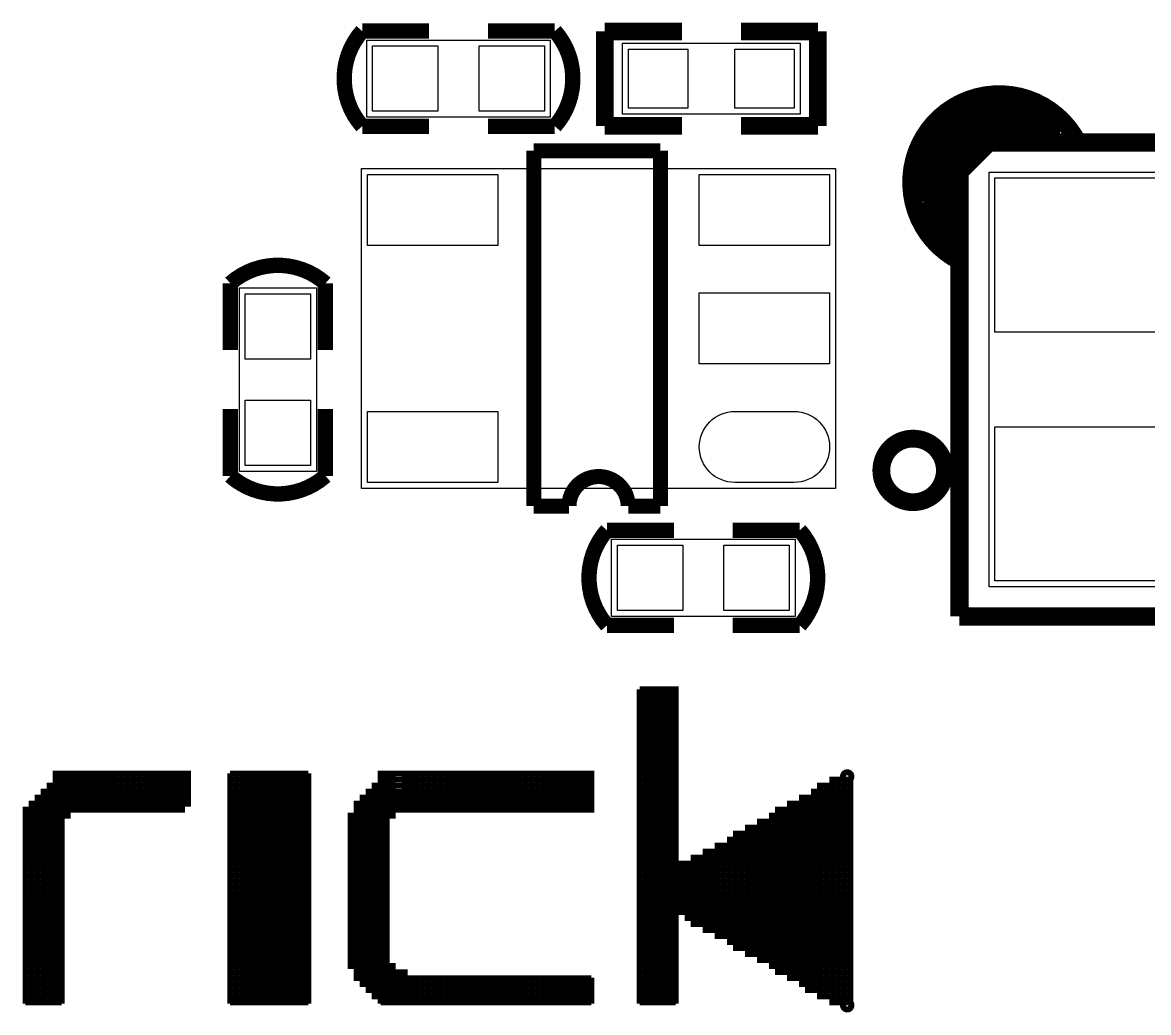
# Model space of a CAD drawing. Extents: x -22 to 154, y -114 to 23.
# Drawn here: x 17.22 to 26.72, y -39.63 to -31.28 of the extents above; entities that cross this region are included whole.
import ezdxf

# ---------------------------------------------------------------- set-up
doc = ezdxf.new("R2010")
doc.units = 0
doc.header["$MEASUREMENT"] = 0
for name, color, linetype in [('PG_ASSEMBLY_TOP', 111, 'CONTINUOUS'), ('PG_SILKSCREEN_TOP', 7, 'CONTINUOUS'), ('PIN_TOP', 3, 'CONTINUOUS')]:
    doc.layers.add(name, color=color, linetype=linetype)

msp = doc.modelspace()

# ---------------------------------------------------------------- linework, layer by layer
at = {"layer": 'PG_ASSEMBLY_TOP'}
for points in [[(21.670264, -31.428436), (21.670264, -32.078676), (20.120864, -32.078676), (20.120864, -31.428436)], [(23.778464, -31.453836), (23.778464, -32.053276), (22.279864, -32.053276), (22.279864, -31.453836)], [(24.077676, -32.511492), (24.077676, -35.211512), (20.077684, -35.211512), (20.077684, -32.511492)], [(25.372314, -36.041584), (25.372314, -32.541464), (28.872434, -32.541464), (28.872434, -36.041584)], [(19.696684, -35.068256), (19.046444, -35.068256), (19.046444, -33.518856), (19.696684, -33.518856)], [(23.7363, -35.64128), (23.7363, -36.29152), (22.1869, -36.29152), (22.1869, -35.64128)]]:
    msp.add_lwpolyline(points, close=True, dxfattribs=at)
at = {"layer": 'PG_SILKSCREEN_TOP'}
for points, const_width in [([(20.646644, -32.154876), (20.082764, -32.154876, -0.378845), (20.082764, -31.352236)], 0.12954), ([(21.144484, -32.154876), (21.708364, -32.154876, 0.378845), (21.708364, -31.352236)], 0.12954), ([(25.122378, -33.291526, -1.378974), (26.122376, -32.291528)], 0.150114), ([(18.970244, -34.044636), (18.970244, -33.480756, -0.378845), (19.772884, -33.480756)], 0.12954), ([(18.970244, -34.542476), (18.970244, -35.106356, 0.378845), (19.772884, -35.106356)], 0.12954), ([(24.99995, -35.05962, 1), (24.463502, -35.05962, 1), (24.99995, -35.05962)], 0.150114), ([(22.327616, -35.361372, 1), (21.827744, -35.361372)], 0.127), ([(22.71268, -36.36772), (22.1488, -36.36772, -0.378845), (22.1488, -35.56508)], 0.12954), ([(23.21052, -36.36772), (23.7744, -36.36772, 0.378845), (23.7744, -35.56508)], 0.12954), ([(22.88032, -38.3794), (22.98192, -38.3794), (22.98192, -38.3286), (23.08352, -38.3286), (23.08352, -38.2778), (23.18512, -38.2778), (23.18512, -38.227), (23.23592, -38.227), (23.23592, -38.1762), (23.33752, -38.1762), (23.33752, -38.1254), (23.43912, -38.1254), (23.43912, -38.0746), (23.54072, -38.0746), (23.54072, -38.0238), (23.59152, -38.0238), (23.59152, -37.973), (23.69312, -37.973), (23.69312, -37.9222), (23.79472, -37.9222), (23.79472, -37.8714), (23.89632, -37.8714), (23.89632, -37.8206), (23.94712, -37.8206), (23.94712, -37.7698), (24.04872, -37.7698), (24.04872, -37.719), (24.15032, -37.719), (24.15032, -37.6682, -2.409742), (24.20112, -37.6682)], 0.050038), ([(22.42312, -38.4302), (22.88032, -38.4302), (22.88032, -38.3286), (22.98192, -38.3286), (22.98192, -38.2778), (23.08352, -38.2778), (23.08352, -38.227), (23.18512, -38.227), (23.18512, -38.1762), (23.23592, -38.1762), (23.23592, -38.1254), (23.33752, -38.1254), (23.33752, -38.0746), (23.43912, -38.0746), (23.43912, -38.0238), (23.54072, -38.0238), (23.54072, -37.973), (23.59152, -37.973), (23.59152, -37.9222), (23.69312, -37.9222), (23.69312, -37.8714), (23.79472, -37.8714), (23.79472, -37.8206), (23.89632, -37.8206), (23.89632, -37.7698), (23.94712, -37.7698), (23.94712, -37.719), (24.04872, -37.719), (24.04872, -37.6682), (24.20112, -37.6682), (24.20112, -39.5478, -2.418703), (24.15032, -39.5478), (24.04872, -39.5478), (24.04872, -39.497), (23.94712, -39.497), (23.94712, -39.4462), (23.84552, -39.4462), (23.84552, -39.3954), (23.79472, -39.3954), (23.79472, -39.3446), (23.69312, -39.3446), (23.69312, -39.2938), (23.59152, -39.2938), (23.59152, -39.243), (23.54072, -39.243), (23.54072, -39.1922), (23.43912, -39.1922), (23.43912, -39.1414), (23.33752, -39.1414), (23.33752, -39.0906), (23.23592, -39.0906), (23.23592, -39.0398), (23.18512, -39.0398), (23.18512, -38.8874), (23.08352, -38.8874), (23.08352, -38.8366), (22.98192, -38.8366), (22.98192, -38.7858), (23.08352, -38.7858), (23.08352, -38.735), (23.18512, -38.735), (23.18512, -38.6842), (23.23592, -38.6842), (23.23592, -38.6334), (23.33752, -38.6334), (23.33752, -38.5826), (23.43912, -38.5826), (23.43912, -38.5318), (23.54072, -38.5318), (23.54072, -38.481), (23.59152, -38.481), (23.59152, -38.4302), (23.69312, -38.4302), (23.69312, -38.3794), (23.79472, -38.3794), (23.79472, -38.3286), (23.89632, -38.3286), (23.89632, -38.2778), (23.94712, -38.2778), (23.94712, -38.227), (24.04872, -38.227), (24.04872, -38.1762), (24.15032, -38.1762), (24.15032, -38.1254), (24.20112, -38.1254)], 0.050038)]:
    msp.add_lwpolyline(points, format="xyb", dxfattribs=dict(at, const_width=const_width))
for points, const_width in [([(20.082764, -31.352236), (20.646644, -31.352236)], 0.12954), ([(21.708364, -31.352236), (21.144484, -31.352236)], 0.12954), ([(22.130004, -32.152336), (22.130004, -31.354776)], 0.14986), ([(22.130004, -31.354776), (22.780244, -31.354776)], 0.14986), ([(23.928324, -31.354776), (23.278084, -31.354776)], 0.14986), ([(23.928324, -32.152336), (23.928324, -31.354776)], 0.14986), ([(25.522428, -31.891478), (24.722328, -32.691578)], 0.150114), ([(25.247346, -31.966408), (24.822404, -32.391604)], 0.150114), ([(25.62225, -31.991554), (24.822404, -32.7914)], 0.150114), ([(25.222454, -31.991554), (25.722326, -31.991554)], 0.150114), ([(25.022302, -32.616648), (25.54732, -32.09163)], 0.150114), ([(25.54732, -32.09163), (25.922478, -32.09163)], 0.150114), ([(22.780244, -32.152336), (22.130004, -32.152336)], 0.14986), ([(23.278084, -32.152336), (23.928324, -32.152336)], 0.14986), ([(25.972262, -32.191452), (25.422352, -32.191452)], 0.150114), ([(21.530818, -35.361372), (21.530818, -32.361632)], 0.127), ([(21.530818, -32.361632), (22.599142, -32.361632)], 0.127), ([(22.599142, -32.361632), (22.599142, -35.361372)], 0.127), ([(25.122378, -32.541464), (25.372314, -32.291528)], 0.153924), ([(25.372314, -32.291528), (25.122378, -32.541464)], 0.150114), ([(25.372314, -32.291528), (29.12237, -32.291528)], 0.153924), ([(26.122376, -32.291528), (25.372314, -32.291528)], 0.150114), ([(24.822404, -32.391604), (24.822404, -32.7914)], 0.150114), ([(25.122378, -36.29152), (25.122378, -32.541464)], 0.153924), ([(25.122378, -32.541464), (25.122378, -33.291526)], 0.150114), ([(25.022302, -33.091628), (25.022302, -32.616648)], 0.150114), ([(25.122378, -32.691578), (24.972264, -32.691578)], 0.150114), ([(25.122378, -33.091628), (24.822404, -32.7914)], 0.150114), ([(24.822404, -32.7914), (25.022302, -32.7914)], 0.150114), ([(25.122378, -33.291526), (24.822404, -32.991552)], 0.150114), ([(19.772884, -33.480756), (19.772884, -34.044636)], 0.12954), ([(19.772884, -35.106356), (19.772884, -34.542476)], 0.12954), ([(21.827744, -35.361372), (21.530818, -35.361372)], 0.127), ([(22.599142, -35.361372), (22.327616, -35.361372)], 0.127), ([(22.1488, -35.56508), (22.71268, -35.56508)], 0.12954), ([(23.7744, -35.56508), (23.21052, -35.56508)], 0.12954), ([(28.872434, -36.29152), (25.122378, -36.29152)], 0.153924), ([(22.42312, -38.8874), (22.72792, -38.8874), (22.72792, -36.9062), (22.42312, -36.9062)], 0.050038), ([(22.42312, -36.9062), (22.42312, -39.558722)], 0.050038), ([(22.42312, -36.957), (22.72792, -36.957)], 0.050038), ([(22.47392, -36.9062), (22.47392, -39.558722)], 0.050038), ([(22.52472, -36.9062), (22.52472, -39.558722)], 0.050038), ([(22.57552, -36.9062), (22.57552, -39.558722)], 0.050038), ([(22.62632, -36.9062), (22.62632, -39.558722)], 0.050038), ([(22.67712, -36.9062), (22.67712, -39.558722)], 0.050038), ([(22.42312, -37.0078), (22.72792, -37.0078)], 0.050038), ([(22.42312, -37.0586), (22.72792, -37.0586)], 0.050038), ([(22.42312, -37.1094), (22.72792, -37.1094)], 0.050038), ([(22.42312, -37.1602), (22.72792, -37.1602)], 0.050038), ([(22.42312, -37.211), (22.72792, -37.211)], 0.050038), ([(22.42312, -37.2618), (22.72792, -37.2618)], 0.050038), ([(22.42312, -37.3126), (22.72792, -37.3126)], 0.050038), ([(22.42312, -37.3634), (22.72792, -37.3634)], 0.050038), ([(22.42312, -37.4142), (22.72792, -37.4142)], 0.050038), ([(22.42312, -37.465), (22.72792, -37.465)], 0.050038), ([(22.42312, -37.5158), (22.72792, -37.5158)], 0.050038), ([(17.24152, -38.0238), (17.24152, -37.9222), (17.29232, -37.9222), (17.29232, -37.8714), (17.34312, -37.8714), (17.34312, -37.8206), (17.39392, -37.8206), (17.39392, -37.7698), (17.44472, -37.7698), (17.44472, -37.719), (17.49552, -37.719), (17.49552, -37.6174), (18.61312, -37.6174), (18.61312, -37.6682), (17.49552, -37.6682)], 0.050038), ([(17.24152, -38.1762), (17.24152, -38.1254), (17.29232, -38.1254), (17.29232, -38.0746), (17.34312, -38.0746), (17.34312, -38.0238), (17.39392, -38.0238), (17.39392, -37.973), (17.44472, -37.973), (17.44472, -37.9222), (17.49552, -37.9222), (17.49552, -37.8714), (18.56232, -37.8714), (18.56232, -37.6174)], 0.050038), ([(17.24152, -38.1762), (17.29232, -38.1762), (17.29232, -38.1254), (17.34312, -38.1254), (17.34312, -38.0746), (17.39392, -38.0746), (17.39392, -38.0238), (17.44472, -38.0238), (17.44472, -37.973), (17.49552, -37.973), (17.49552, -37.9222), (17.69872, -37.9222), (17.69872, -37.6174)], 0.050038), ([(17.49552, -37.973), (17.59712, -37.973), (17.59712, -37.6174)], 0.050038), ([(17.54632, -37.6174), (17.54632, -39.558722)], 0.050038), ([(17.64792, -37.9222), (17.64792, -37.6174)], 0.050038), ([(17.74952, -37.9222), (17.74952, -37.6174)], 0.050038), ([(17.80032, -37.9222), (17.80032, -37.6174)], 0.050038), ([(17.85112, -37.9222), (17.85112, -37.6174)], 0.050038), ([(17.90192, -37.9222), (17.90192, -37.6174)], 0.050038), ([(17.95272, -37.9222), (17.95272, -37.6174)], 0.050038), ([(18.00352, -37.9222), (18.00352, -37.6174)], 0.050038), ([(18.05432, -37.9222), (18.05432, -37.6174)], 0.050038), ([(18.10512, -37.9222), (18.10512, -37.6174)], 0.050038), ([(18.15592, -37.9222), (18.15592, -37.6174)], 0.050038), ([(18.20672, -37.9222), (18.20672, -37.6174)], 0.050038), ([(18.25752, -37.9222), (18.25752, -37.6174)], 0.050038), ([(18.30832, -37.9222), (18.30832, -37.6174)], 0.050038), ([(18.35912, -37.9222), (18.35912, -37.6174)], 0.050038), ([(18.40992, -37.9222), (18.40992, -37.6174)], 0.050038), ([(18.46072, -37.9222), (18.46072, -37.6174)], 0.050038), ([(18.51152, -37.9222), (18.51152, -37.6174)], 0.050038), ([(18.96872, -37.6174), (18.96872, -39.558722)], 0.050038), ([(19.62912, -37.6174), (18.96872, -37.6174)], 0.050038), ([(19.01952, -37.6174), (19.01952, -39.558722)], 0.050038), ([(19.07032, -37.6174), (19.07032, -39.558722)], 0.050038), ([(19.12112, -37.6174), (19.12112, -39.558722)], 0.050038), ([(19.17192, -37.6174), (19.17192, -39.558722)], 0.050038), ([(19.22272, -37.6174), (19.22272, -39.558722)], 0.050038), ([(19.27352, -37.6174), (19.27352, -39.558722)], 0.050038), ([(19.32432, -37.6174), (19.32432, -39.558722)], 0.050038), ([(19.37512, -37.6174), (19.37512, -39.558722)], 0.050038), ([(19.42592, -37.6174), (19.42592, -39.558722)], 0.050038), ([(19.47672, -37.6174), (19.47672, -39.558722)], 0.050038), ([(19.52752, -37.6174), (19.52752, -39.558722)], 0.050038), ([(19.57832, -37.6174), (19.57832, -39.558722)], 0.050038), ([(19.62912, -37.6174), (19.62912, -39.558722)], 0.050038), ([(19.98472, -38.1254), (20.08632, -38.1254), (20.08632, -38.0746), (20.13712, -38.0746), (20.13712, -38.0238), (20.18792, -38.0238), (20.18792, -37.973), (20.23872, -37.973), (20.23872, -37.9222), (20.44192, -37.9222), (20.44192, -37.6174)], 0.050038), ([(19.98472, -38.0238), (19.98472, -37.973), (20.03552, -37.973), (20.03552, -37.8714), (20.08632, -37.8714), (20.08632, -37.8206), (20.13712, -37.8206), (20.13712, -37.7698), (20.18792, -37.7698), (20.18792, -37.719), (20.23872, -37.719), (20.23872, -37.6174), (22.01672, -37.6174), (22.01672, -37.8714), (20.23872, -37.8714), (20.23872, -37.9222), (20.18792, -37.9222), (20.18792, -37.973), (20.13712, -37.973), (20.13712, -38.0238), (20.08632, -38.0238), (20.08632, -38.0746), (20.03552, -38.0746), (20.03552, -39.3446), (20.08632, -39.3446), (20.08632, -39.3954), (20.13712, -39.3954), (20.13712, -39.4462), (20.18792, -39.4462), (20.18792, -39.497), (20.34032, -39.497), (20.34032, -39.4462), (20.44192, -39.4462), (20.44192, -39.3954), (22.01672, -39.3954)], 0.050038), ([(20.34032, -37.6174), (20.34032, -37.973), (20.23872, -37.973)], 0.050038), ([(20.28952, -37.6174), (20.28952, -39.558722)], 0.050038), ([(20.49272, -37.9222), (20.49272, -37.6174)], 0.050038), ([(20.54352, -37.9222), (20.54352, -37.6174)], 0.050038), ([(20.59432, -37.9222), (20.59432, -37.6174)], 0.050038), ([(20.64512, -37.9222), (20.64512, -37.6174)], 0.050038), ([(20.69592, -37.9222), (20.69592, -37.6174)], 0.050038), ([(20.74672, -37.9222), (20.74672, -37.6174)], 0.050038), ([(20.79752, -37.9222), (20.79752, -37.6174)], 0.050038), ([(20.84832, -37.9222), (20.84832, -37.6174)], 0.050038), ([(20.89912, -37.9222), (20.89912, -37.6174)], 0.050038), ([(20.94992, -37.9222), (20.94992, -37.6174)], 0.050038), ([(21.00072, -37.9222), (21.00072, -37.6174)], 0.050038), ([(21.05152, -37.9222), (21.05152, -37.6174)], 0.050038), ([(21.10232, -37.9222), (21.10232, -37.6174)], 0.050038), ([(21.15312, -37.9222), (21.15312, -37.6174)], 0.050038), ([(21.20392, -37.9222), (21.20392, -37.6174)], 0.050038), ([(21.25472, -37.9222), (21.25472, -37.6174)], 0.050038), ([(21.30552, -37.9222), (21.30552, -37.6174)], 0.050038), ([(21.35632, -37.9222), (21.35632, -37.6174)], 0.050038), ([(21.40712, -37.9222), (21.40712, -37.6174)], 0.050038), ([(21.45792, -37.9222), (21.45792, -37.6174)], 0.050038), ([(21.50872, -37.9222), (21.50872, -37.6174)], 0.050038), ([(21.55952, -37.9222), (21.55952, -37.6174)], 0.050038), ([(21.61032, -37.9222), (21.61032, -37.6174)], 0.050038), ([(21.66112, -37.9222), (21.66112, -37.6174)], 0.050038), ([(21.71192, -37.9222), (21.71192, -37.6174)], 0.050038), ([(21.76272, -37.9222), (21.76272, -37.6174)], 0.050038), ([(21.81352, -37.9222), (21.81352, -37.6174)], 0.050038), ([(21.86432, -37.9222), (21.86432, -37.6174)], 0.050038), ([(21.91512, -37.9222), (21.91512, -37.6174)], 0.050038), ([(21.96592, -37.9222), (21.96592, -37.6174)], 0.050038), ([(22.42312, -37.5666), (22.72792, -37.5666)], 0.050038), ([(22.42312, -37.6174), (22.72792, -37.6174)], 0.050038), ([(17.24152, -38.0746), (17.24152, -38.0238), (17.29232, -38.0238), (17.29232, -37.9222), (17.34312, -37.9222), (17.34312, -37.8714), (17.39392, -37.8714), (17.39392, -37.8206), (17.44472, -37.8206), (17.44472, -37.7698), (17.49552, -37.7698), (17.49552, -37.719), (18.61312, -37.719)], 0.050038), ([(17.69872, -37.9222), (18.56232, -37.9222), (18.56232, -37.8714), (18.61312, -37.8714), (18.61312, -37.6682)], 0.050038), ([(18.96872, -37.6682), (19.62912, -37.6682)], 0.050038), ([(18.96872, -37.719), (19.62912, -37.719)], 0.050038), ([(20.03552, -37.9222), (20.08632, -37.9222), (20.08632, -37.8714), (20.13712, -37.8714), (20.13712, -37.8206), (20.18792, -37.8206), (20.18792, -37.7698), (20.23872, -37.7698), (20.23872, -37.719), (22.01672, -37.719)], 0.050038), ([(20.23872, -37.6682), (22.01672, -37.6682)], 0.050038), ([(22.42312, -37.6682), (22.72792, -37.6682)], 0.050038), ([(22.42312, -37.719), (22.72792, -37.719)], 0.050038), ([(22.42312, -38.481), (22.88032, -38.481), (22.88032, -38.4302), (22.98192, -38.4302), (22.98192, -38.3794), (23.08352, -38.3794), (23.08352, -38.3286), (23.18512, -38.3286), (23.18512, -38.2778), (23.23592, -38.2778), (23.23592, -38.227), (23.33752, -38.227), (23.33752, -38.1762), (23.43912, -38.1762), (23.43912, -38.1254), (23.54072, -38.1254), (23.54072, -38.0746), (23.59152, -38.0746), (23.59152, -38.0238), (23.69312, -38.0238), (23.69312, -37.973), (23.79472, -37.973), (23.79472, -37.9222), (23.89632, -37.9222), (23.89632, -37.8714), (23.94712, -37.8714), (23.94712, -37.8206), (24.04872, -37.8206), (24.04872, -37.7698), (24.15032, -37.7698), (24.15032, -37.719), (24.20112, -37.719)], 0.050038), ([(23.99792, -39.497), (23.99792, -37.719)], 0.050038), ([(24.09952, -39.5478), (24.09952, -37.6682)], 0.050038), ([(17.24152, -37.973), (17.34312, -37.973), (17.34312, -37.9222), (17.39392, -37.9222), (17.39392, -37.8714), (17.44472, -37.8714), (17.44472, -37.8206), (17.49552, -37.8206), (17.49552, -37.7698), (18.61312, -37.7698)], 0.050038), ([(17.24152, -38.1254), (17.24152, -38.0746), (17.29232, -38.0746), (17.29232, -38.0238), (17.34312, -38.0238), (17.34312, -37.973), (17.39392, -37.973), (17.39392, -37.9222), (17.44472, -37.9222), (17.44472, -37.8714), (17.49552, -37.8714), (17.49552, -37.8206), (18.61312, -37.8206)], 0.050038), ([(18.96872, -37.7698), (19.62912, -37.7698)], 0.050038), ([(18.96872, -37.8206), (19.62912, -37.8206)], 0.050038), ([(19.98472, -38.0746), (19.98472, -38.0238), (20.03552, -38.0238), (20.03552, -37.973), (20.08632, -37.973), (20.08632, -37.9222), (20.13712, -37.9222), (20.13712, -37.8714), (20.18792, -37.8714), (20.18792, -37.8206), (20.23872, -37.8206), (20.23872, -37.7698), (22.01672, -37.7698)], 0.050038), ([(20.03552, -38.0746), (20.03552, -38.0238), (20.08632, -38.0238), (20.08632, -37.973), (20.13712, -37.973), (20.13712, -37.9222), (20.18792, -37.9222), (20.18792, -37.8714), (20.23872, -37.8714), (20.23872, -37.8206), (22.01672, -37.8206)], 0.050038), ([(22.42312, -37.7698), (22.72792, -37.7698)], 0.050038), ([(22.42312, -38.5318), (22.88032, -38.5318), (22.88032, -38.481), (22.98192, -38.481), (22.98192, -38.4302), (23.08352, -38.4302), (23.08352, -38.3794), (23.18512, -38.3794), (23.18512, -38.3286), (23.23592, -38.3286), (23.23592, -38.2778), (23.33752, -38.2778), (23.33752, -38.227), (23.43912, -38.227), (23.43912, -38.1762), (23.54072, -38.1762), (23.54072, -38.1254), (23.59152, -38.1254), (23.59152, -38.0746), (23.69312, -38.0746), (23.69312, -38.0238), (23.79472, -38.0238), (23.79472, -37.973), (23.89632, -37.973), (23.89632, -37.9222), (23.94712, -37.9222), (23.94712, -37.8714), (24.04872, -37.8714), (24.04872, -37.8206), (24.15032, -37.8206), (24.15032, -37.7698), (24.20112, -37.7698)], 0.050038), ([(22.42312, -37.8206), (22.72792, -37.8206)], 0.050038), ([(22.42312, -38.5826), (22.88032, -38.5826), (22.88032, -38.5318), (22.98192, -38.5318), (22.98192, -38.481), (23.08352, -38.481), (23.08352, -38.4302), (23.18512, -38.4302), (23.18512, -38.3794), (23.23592, -38.3794), (23.23592, -38.3286), (23.33752, -38.3286), (23.33752, -38.2778), (23.43912, -38.2778), (23.43912, -38.227), (23.54072, -38.227), (23.54072, -38.1762), (23.59152, -38.1762), (23.59152, -38.1254), (23.69312, -38.1254), (23.69312, -38.0746), (23.79472, -38.0746), (23.79472, -38.0238), (23.89632, -38.0238), (23.89632, -37.973), (23.94712, -37.973), (23.94712, -37.9222), (24.04872, -37.9222), (24.04872, -37.8714), (24.15032, -37.8714), (24.15032, -37.8206), (24.20112, -37.8206)], 0.050038), ([(24.20112, -39.3954), (23.84552, -39.3954), (23.84552, -37.8206)], 0.050038), ([(18.96872, -37.8714), (19.62912, -37.8714)], 0.050038), ([(18.96872, -37.9222), (19.62912, -37.9222)], 0.050038), ([(20.44192, -37.9222), (22.01672, -37.9222), (22.01672, -37.8714)], 0.050038), ([(22.42312, -37.8714), (22.72792, -37.8714)], 0.050038), ([(22.42312, -38.6334), (22.88032, -38.6334), (22.88032, -38.5826), (22.98192, -38.5826), (22.98192, -38.5318), (23.08352, -38.5318), (23.08352, -38.481), (23.18512, -38.481), (23.18512, -38.4302), (23.23592, -38.4302), (23.23592, -38.3794), (23.33752, -38.3794), (23.33752, -38.3286), (23.43912, -38.3286), (23.43912, -38.2778), (23.54072, -38.2778), (23.54072, -38.227), (23.59152, -38.227), (23.59152, -38.1762), (23.69312, -38.1762), (23.69312, -38.1254), (23.79472, -38.1254), (23.79472, -38.0746), (23.89632, -38.0746), (23.89632, -38.0238), (23.94712, -38.0238), (23.94712, -37.973), (24.04872, -37.973), (24.04872, -37.9222), (24.15032, -37.9222), (24.15032, -37.8714), (24.20112, -37.8714)], 0.050038), ([(22.42312, -37.9222), (22.72792, -37.9222)], 0.050038), ([(22.42312, -38.6842), (22.88032, -38.6842), (22.88032, -38.6334), (22.98192, -38.6334), (22.98192, -38.5826), (23.08352, -38.5826), (23.08352, -38.5318), (23.18512, -38.5318), (23.18512, -38.481), (23.23592, -38.481), (23.23592, -38.4302), (23.33752, -38.4302), (23.33752, -38.3794), (23.43912, -38.3794), (23.43912, -38.3286), (23.54072, -38.3286), (23.54072, -38.2778), (23.59152, -38.2778), (23.59152, -38.227), (23.69312, -38.227), (23.69312, -38.1762), (23.79472, -38.1762), (23.79472, -38.1254), (23.89632, -38.1254), (23.89632, -38.0746), (23.94712, -38.0746), (23.94712, -38.0238), (24.04872, -38.0238), (24.04872, -37.973), (24.15032, -37.973), (24.15032, -37.9222), (24.20112, -37.9222)], 0.050038), ([(23.64232, -39.2938), (23.64232, -37.9222)], 0.050038), ([(23.74392, -39.3446), (23.74392, -37.8714)], 0.050038), ([(17.24152, -38.227), (17.29232, -38.227), (17.29232, -38.1762), (17.34312, -38.1762), (17.34312, -38.1254), (17.39392, -38.1254), (17.39392, -38.0746), (17.44472, -38.0746), (17.44472, -38.0238), (17.54632, -38.0238)], 0.050038), ([(17.49552, -37.973), (17.49552, -39.558722)], 0.050038), ([(18.96872, -37.973), (19.62912, -37.973)], 0.050038), ([(18.96872, -38.0238), (19.62912, -38.0238)], 0.050038), ([(19.98472, -38.1762), (20.08632, -38.1762), (20.08632, -38.1254), (20.13712, -38.1254), (20.13712, -38.0746), (20.18792, -38.0746), (20.18792, -38.0238), (20.28952, -38.0238)], 0.050038), ([(20.23872, -37.973), (20.23872, -39.558722)], 0.050038), ([(22.42312, -37.973), (22.72792, -37.973)], 0.050038), ([(22.42312, -38.735), (22.88032, -38.735), (22.88032, -38.6842), (22.98192, -38.6842), (22.98192, -38.6334), (23.08352, -38.6334), (23.08352, -38.5826), (23.18512, -38.5826), (23.18512, -38.5318), (23.23592, -38.5318), (23.23592, -38.481), (23.33752, -38.481), (23.33752, -38.4302), (23.43912, -38.4302), (23.43912, -38.3794), (23.54072, -38.3794), (23.54072, -38.3286), (23.59152, -38.3286), (23.59152, -38.2778), (23.69312, -38.2778), (23.69312, -38.227), (23.79472, -38.227), (23.79472, -38.1762), (23.89632, -38.1762), (23.89632, -38.1254), (23.94712, -38.1254), (23.94712, -38.0746), (24.04872, -38.0746), (24.04872, -38.0238), (24.15032, -38.0238), (24.15032, -37.973), (24.20112, -37.973)], 0.050038), ([(22.42312, -38.0238), (22.72792, -38.0238)], 0.050038), ([(22.42312, -38.7858), (22.88032, -38.7858), (22.88032, -38.735), (22.98192, -38.735), (22.98192, -38.6842), (23.08352, -38.6842), (23.08352, -38.6334), (23.18512, -38.6334), (23.18512, -38.5826), (23.23592, -38.5826), (23.23592, -38.5318), (23.33752, -38.5318), (23.33752, -38.481), (23.43912, -38.481), (23.43912, -38.4302), (23.54072, -38.4302), (23.54072, -38.3794), (23.59152, -38.3794), (23.59152, -38.3286), (23.69312, -38.3286), (23.69312, -38.2778), (23.79472, -38.2778), (23.79472, -38.227), (23.89632, -38.227), (23.89632, -38.1762), (23.94712, -38.1762), (23.94712, -38.1254), (24.04872, -38.1254), (24.04872, -38.0746), (24.15032, -38.0746), (24.15032, -38.0238), (24.20112, -38.0238)], 0.050038), ([(23.48992, -39.1922), (23.48992, -38.0238)], 0.050038), ([(17.24152, -38.2778), (17.29232, -38.2778), (17.29232, -38.227), (17.34312, -38.227), (17.34312, -38.1762), (17.39392, -38.1762), (17.39392, -38.1254), (17.44472, -38.1254), (17.44472, -38.0746), (17.54632, -38.0746)], 0.050038), ([(17.24152, -38.3286), (17.29232, -38.3286), (17.29232, -38.2778), (17.34312, -38.2778), (17.34312, -38.227), (17.39392, -38.227), (17.39392, -38.1762), (17.44472, -38.1762), (17.44472, -38.1254), (17.54632, -38.1254)], 0.050038), ([(18.96872, -38.0746), (19.62912, -38.0746)], 0.050038), ([(18.96872, -38.1254), (19.62912, -38.1254)], 0.050038), ([(19.98472, -38.227), (20.08632, -38.227), (20.08632, -38.1762), (20.13712, -38.1762), (20.13712, -38.1254), (20.18792, -38.1254), (20.18792, -38.0746), (20.28952, -38.0746)], 0.050038), ([(20.03552, -39.243), (19.98472, -39.243), (19.98472, -38.0746), (20.03552, -38.0746)], 0.050038), ([(19.98472, -38.2778), (20.08632, -38.2778), (20.08632, -38.227), (20.13712, -38.227), (20.13712, -38.1762), (20.18792, -38.1762), (20.18792, -38.1254), (20.28952, -38.1254)], 0.050038), ([(22.42312, -38.0746), (22.72792, -38.0746)], 0.050038), ([(22.42312, -38.1254), (22.72792, -38.1254)], 0.050038), ([(24.20112, -38.9382), (23.08352, -38.9382), (23.08352, -38.8874), (22.98192, -38.8874), (22.98192, -38.8366), (22.88032, -38.8366), (22.88032, -38.7858), (22.98192, -38.7858), (22.98192, -38.735), (23.08352, -38.735), (23.08352, -38.6842), (23.18512, -38.6842), (23.18512, -38.6334), (23.23592, -38.6334), (23.23592, -38.5826), (23.33752, -38.5826), (23.33752, -38.5318), (23.43912, -38.5318), (23.43912, -38.481), (23.54072, -38.481), (23.54072, -38.4302), (23.59152, -38.4302), (23.59152, -38.3794), (23.69312, -38.3794), (23.69312, -38.3286), (23.79472, -38.3286), (23.79472, -38.2778), (23.89632, -38.2778), (23.89632, -38.227), (23.94712, -38.227), (23.94712, -38.1762), (24.04872, -38.1762), (24.04872, -38.1254), (24.15032, -38.1254), (24.15032, -38.0746), (24.20112, -38.0746)], 0.050038), ([(23.28672, -39.0906), (23.28672, -38.1254)], 0.050038), ([(23.38832, -39.1414), (23.38832, -38.0746)], 0.050038), ([(17.24152, -38.3794), (17.29232, -38.3794), (17.29232, -38.3286), (17.34312, -38.3286), (17.34312, -38.2778), (17.39392, -38.2778), (17.39392, -38.227), (17.44472, -38.227), (17.44472, -38.1762), (17.54632, -38.1762)], 0.050038), ([(17.24152, -38.1762), (17.24152, -39.558722)], 0.050038), ([(18.96872, -38.1762), (19.62912, -38.1762)], 0.050038), ([(19.98472, -38.3286), (20.08632, -38.3286), (20.08632, -38.2778), (20.13712, -38.2778), (20.13712, -38.227), (20.18792, -38.227), (20.18792, -38.1762), (20.28952, -38.1762)], 0.050038), ([(22.42312, -38.1762), (22.72792, -38.1762)], 0.050038), ([(24.20112, -39.0398), (23.23592, -39.0398), (23.23592, -38.8874), (23.18512, -38.8874), (23.18512, -38.8366), (23.08352, -38.8366), (23.08352, -38.7858), (23.18512, -38.7858), (23.18512, -38.735), (23.23592, -38.735), (23.23592, -38.6842), (23.33752, -38.6842), (23.33752, -38.6334), (23.43912, -38.6334), (23.43912, -38.5826), (23.54072, -38.5826), (23.54072, -38.5318), (23.59152, -38.5318), (23.59152, -38.481), (23.69312, -38.481), (23.69312, -38.4302), (23.79472, -38.4302), (23.79472, -38.3794), (23.89632, -38.3794), (23.89632, -38.3286), (23.94712, -38.3286), (23.94712, -38.2778), (24.04872, -38.2778), (24.04872, -38.227), (24.15032, -38.227), (24.15032, -38.1762), (24.20112, -38.1762)], 0.050038), ([(17.24152, -38.4302), (17.29232, -38.4302), (17.29232, -38.3794), (17.34312, -38.3794), (17.34312, -38.3286), (17.39392, -38.3286), (17.39392, -38.2778), (17.44472, -38.2778), (17.44472, -38.227), (17.54632, -38.227)], 0.050038), ([(17.24152, -38.481), (17.29232, -38.481), (17.29232, -38.4302), (17.34312, -38.4302), (17.34312, -38.3794), (17.39392, -38.3794), (17.39392, -38.3286), (17.44472, -38.3286), (17.44472, -38.2778), (17.54632, -38.2778)], 0.050038), ([(18.96872, -38.227), (19.62912, -38.227)], 0.050038), ([(18.96872, -38.2778), (19.62912, -38.2778)], 0.050038), ([(19.98472, -38.3794), (20.08632, -38.3794), (20.08632, -38.3286), (20.13712, -38.3286), (20.13712, -38.2778), (20.18792, -38.2778), (20.18792, -38.227), (20.28952, -38.227)], 0.050038), ([(19.98472, -38.4302), (20.08632, -38.4302), (20.08632, -38.3794), (20.13712, -38.3794), (20.13712, -38.3286), (20.18792, -38.3286), (20.18792, -38.2778), (20.28952, -38.2778)], 0.050038), ([(22.42312, -38.227), (22.72792, -38.227)], 0.050038), ([(22.42312, -38.2778), (22.72792, -38.2778)], 0.050038), ([(23.03272, -38.9382), (23.03272, -38.2778)], 0.050038), ([(23.13432, -38.989), (23.13432, -38.227)], 0.050038), ([(24.20112, -39.0906), (23.33752, -39.0906), (23.33752, -38.8874), (23.23592, -38.8874), (23.23592, -38.8366), (23.18512, -38.8366), (23.18512, -38.7858), (23.23592, -38.7858), (23.23592, -38.735), (23.33752, -38.735), (23.33752, -38.6842), (23.43912, -38.6842), (23.43912, -38.6334), (23.54072, -38.6334), (23.54072, -38.5826), (23.59152, -38.5826), (23.59152, -38.5318), (23.69312, -38.5318), (23.69312, -38.481), (23.79472, -38.481), (23.79472, -38.4302), (23.89632, -38.4302), (23.89632, -38.3794), (23.94712, -38.3794), (23.94712, -38.3286), (24.04872, -38.3286), (24.04872, -38.2778), (24.15032, -38.2778), (24.15032, -38.227), (24.20112, -38.227)], 0.050038), ([(24.20112, -39.1414), (23.43912, -39.1414), (23.43912, -38.8874), (23.33752, -38.8874), (23.33752, -38.8366), (23.23592, -38.8366), (23.23592, -38.7858), (23.33752, -38.7858), (23.33752, -38.735), (23.43912, -38.735), (23.43912, -38.6842), (23.54072, -38.6842), (23.54072, -38.6334), (23.59152, -38.6334), (23.59152, -38.5826), (23.69312, -38.5826), (23.69312, -38.5318), (23.79472, -38.5318), (23.79472, -38.481), (23.89632, -38.481), (23.89632, -38.4302), (23.94712, -38.4302), (23.94712, -38.3794), (24.04872, -38.3794), (24.04872, -38.3286), (24.15032, -38.3286), (24.15032, -38.2778), (24.20112, -38.2778)], 0.050038), ([(17.24152, -38.5318), (17.29232, -38.5318), (17.29232, -38.481), (17.34312, -38.481), (17.34312, -38.4302), (17.39392, -38.4302), (17.39392, -38.3794), (17.44472, -38.3794), (17.44472, -38.3286), (17.54632, -38.3286)], 0.050038), ([(17.24152, -38.5826), (17.29232, -38.5826), (17.29232, -38.5318), (17.34312, -38.5318), (17.34312, -38.481), (17.39392, -38.481), (17.39392, -38.4302), (17.44472, -38.4302), (17.44472, -38.3794), (17.54632, -38.3794)], 0.050038), ([(18.96872, -38.3286), (19.62912, -38.3286)], 0.050038), ([(18.96872, -38.3794), (19.62912, -38.3794)], 0.050038), ([(19.98472, -38.481), (20.08632, -38.481), (20.08632, -38.4302), (20.13712, -38.4302), (20.13712, -38.3794), (20.18792, -38.3794), (20.18792, -38.3286), (20.28952, -38.3286)], 0.050038), ([(19.98472, -38.5318), (20.08632, -38.5318), (20.08632, -38.481), (20.13712, -38.481), (20.13712, -38.4302), (20.18792, -38.4302), (20.18792, -38.3794), (20.28952, -38.3794)], 0.050038), ([(22.42312, -38.3286), (22.72792, -38.3286)], 0.050038), ([(22.42312, -38.3794), (22.72792, -38.3794)], 0.050038), ([(22.72792, -38.3794), (22.88032, -38.3794)], 0.050038), ([(22.77872, -38.7858), (22.77872, -38.3794)], 0.050038), ([(24.20112, -38.989), (23.08352, -38.989), (23.08352, -38.9382), (22.98192, -38.9382), (22.98192, -38.8874), (22.88032, -38.8874), (22.88032, -38.8366), (22.82952, -38.8366), (22.82952, -38.3794)], 0.050038), ([(22.93112, -38.8874), (22.93112, -38.3286)], 0.050038), ([(24.20112, -39.1922), (23.54072, -39.1922), (23.54072, -38.8874), (23.43912, -38.8874), (23.43912, -38.8366), (23.33752, -38.8366), (23.33752, -38.7858), (23.43912, -38.7858), (23.43912, -38.735), (23.54072, -38.735), (23.54072, -38.6842), (23.59152, -38.6842), (23.59152, -38.6334), (23.69312, -38.6334), (23.69312, -38.5826), (23.79472, -38.5826), (23.79472, -38.5318), (23.89632, -38.5318), (23.89632, -38.481), (23.94712, -38.481), (23.94712, -38.4302), (24.04872, -38.4302), (24.04872, -38.3794), (24.15032, -38.3794), (24.15032, -38.3286), (24.20112, -38.3286)], 0.050038), ([(24.20112, -39.243), (23.59152, -39.243), (23.59152, -38.8874), (23.54072, -38.8874), (23.54072, -38.8366), (23.43912, -38.8366), (23.43912, -38.7858), (23.54072, -38.7858), (23.54072, -38.735), (23.59152, -38.735), (23.59152, -38.6842), (23.69312, -38.6842), (23.69312, -38.6334), (23.79472, -38.6334), (23.79472, -38.5826), (23.89632, -38.5826), (23.89632, -38.5318), (23.94712, -38.5318), (23.94712, -38.481), (24.04872, -38.481), (24.04872, -38.4302), (24.15032, -38.4302), (24.15032, -38.3794), (24.20112, -38.3794)], 0.050038), ([(17.24152, -38.6334), (17.29232, -38.6334), (17.29232, -38.5826), (17.34312, -38.5826), (17.34312, -38.5318), (17.39392, -38.5318), (17.39392, -38.481), (17.44472, -38.481), (17.44472, -38.4302), (17.54632, -38.4302)], 0.050038), ([(17.24152, -38.6842), (17.29232, -38.6842), (17.29232, -38.6334), (17.34312, -38.6334), (17.34312, -38.5826), (17.39392, -38.5826), (17.39392, -38.5318), (17.44472, -38.5318), (17.44472, -38.481), (17.54632, -38.481)], 0.050038), ([(18.96872, -38.4302), (19.62912, -38.4302)], 0.050038), ([(18.96872, -38.481), (19.62912, -38.481)], 0.050038), ([(19.98472, -38.5826), (20.08632, -38.5826), (20.08632, -38.5318), (20.13712, -38.5318), (20.13712, -38.481), (20.18792, -38.481), (20.18792, -38.4302), (20.28952, -38.4302)], 0.050038), ([(19.98472, -38.6334), (20.08632, -38.6334), (20.08632, -38.5826), (20.13712, -38.5826), (20.13712, -38.5318), (20.18792, -38.5318), (20.18792, -38.481), (20.28952, -38.481)], 0.050038), ([(24.20112, -39.2938), (23.69312, -39.2938), (23.69312, -38.8874), (23.59152, -38.8874), (23.59152, -38.8366), (23.54072, -38.8366), (23.54072, -38.7858), (23.59152, -38.7858), (23.59152, -38.735), (23.69312, -38.735), (23.69312, -38.6842), (23.79472, -38.6842), (23.79472, -38.6334), (23.89632, -38.6334), (23.89632, -38.5826), (23.94712, -38.5826), (23.94712, -38.5318), (24.04872, -38.5318), (24.04872, -38.481), (24.15032, -38.481), (24.15032, -38.4302), (24.20112, -38.4302)], 0.050038), ([(24.20112, -39.3446), (23.79472, -39.3446), (23.79472, -38.8874), (23.69312, -38.8874), (23.69312, -38.8366), (23.59152, -38.8366), (23.59152, -38.7858), (23.69312, -38.7858), (23.69312, -38.735), (23.79472, -38.735), (23.79472, -38.6842), (23.89632, -38.6842), (23.89632, -38.6334), (23.94712, -38.6334), (23.94712, -38.5826), (24.04872, -38.5826), (24.04872, -38.5318), (24.15032, -38.5318), (24.15032, -38.481), (24.20112, -38.481)], 0.050038), ([(17.24152, -38.735), (17.29232, -38.735), (17.29232, -38.6842), (17.34312, -38.6842), (17.34312, -38.6334), (17.39392, -38.6334), (17.39392, -38.5826), (17.44472, -38.5826), (17.44472, -38.5318), (17.54632, -38.5318)], 0.050038), ([(17.24152, -38.7858), (17.29232, -38.7858), (17.29232, -38.735), (17.34312, -38.735), (17.34312, -38.6842), (17.39392, -38.6842), (17.39392, -38.6334), (17.44472, -38.6334), (17.44472, -38.5826), (17.54632, -38.5826)], 0.050038), ([(18.96872, -38.5318), (19.62912, -38.5318)], 0.050038), ([(18.96872, -38.5826), (19.62912, -38.5826)], 0.050038), ([(19.98472, -38.6842), (20.08632, -38.6842), (20.08632, -38.6334), (20.13712, -38.6334), (20.13712, -38.5826), (20.18792, -38.5826), (20.18792, -38.5318), (20.28952, -38.5318)], 0.050038), ([(19.98472, -38.735), (20.08632, -38.735), (20.08632, -38.6842), (20.13712, -38.6842), (20.13712, -38.6334), (20.18792, -38.6334), (20.18792, -38.5826), (20.28952, -38.5826)], 0.050038), ([(23.89632, -39.4462), (23.89632, -38.8874), (23.79472, -38.8874), (23.79472, -38.8366), (23.69312, -38.8366), (23.69312, -38.7858), (23.79472, -38.7858), (23.79472, -38.735), (23.89632, -38.735), (23.89632, -38.6842), (23.94712, -38.6842), (23.94712, -38.6334), (24.04872, -38.6334), (24.04872, -38.5826), (24.15032, -38.5826), (24.15032, -38.5318), (24.20112, -38.5318)], 0.050038), ([(24.20112, -39.4462), (23.94712, -39.4462), (23.94712, -38.8874), (23.89632, -38.8874), (23.89632, -38.8366), (23.79472, -38.8366), (23.79472, -38.7858), (23.89632, -38.7858), (23.89632, -38.735), (23.94712, -38.735), (23.94712, -38.6842), (24.04872, -38.6842), (24.04872, -38.6334), (24.15032, -38.6334), (24.15032, -38.5826), (24.20112, -38.5826)], 0.050038), ([(17.24152, -38.8366), (17.29232, -38.8366), (17.29232, -38.7858), (17.34312, -38.7858), (17.34312, -38.735), (17.39392, -38.735), (17.39392, -38.6842), (17.44472, -38.6842), (17.44472, -38.6334), (17.54632, -38.6334)], 0.050038), ([(17.24152, -38.8874), (17.29232, -38.8874), (17.29232, -38.8366), (17.34312, -38.8366), (17.34312, -38.7858), (17.39392, -38.7858), (17.39392, -38.735), (17.44472, -38.735), (17.44472, -38.6842), (17.54632, -38.6842)], 0.050038), ([(18.96872, -38.6334), (19.62912, -38.6334)], 0.050038), ([(18.96872, -38.6842), (19.62912, -38.6842)], 0.050038), ([(19.98472, -38.7858), (20.08632, -38.7858), (20.08632, -38.735), (20.13712, -38.735), (20.13712, -38.6842), (20.18792, -38.6842), (20.18792, -38.6334), (20.28952, -38.6334)], 0.050038), ([(19.98472, -38.8366), (20.08632, -38.8366), (20.08632, -38.7858), (20.13712, -38.7858), (20.13712, -38.735), (20.18792, -38.735), (20.18792, -38.6842), (20.28952, -38.6842)], 0.050038), ([(24.20112, -39.497), (24.04872, -39.497), (24.04872, -38.8874), (23.94712, -38.8874), (23.94712, -38.8366), (23.89632, -38.8366), (23.89632, -38.7858), (23.94712, -38.7858), (23.94712, -38.735), (24.04872, -38.735), (24.04872, -38.6842), (24.15032, -38.6842), (24.15032, -38.6334), (24.20112, -38.6334)], 0.050038), ([(24.20112, -39.5478), (24.15032, -39.5478), (24.15032, -38.8874), (24.04872, -38.8874), (24.04872, -38.8366), (23.94712, -38.8366), (23.94712, -38.7858), (24.04872, -38.7858), (24.04872, -38.735), (24.15032, -38.735), (24.15032, -38.6842), (24.20112, -38.6842)], 0.050038), ([(17.24152, -38.9382), (17.29232, -38.9382), (17.29232, -38.8874), (17.34312, -38.8874), (17.34312, -38.8366), (17.39392, -38.8366), (17.39392, -38.7858), (17.44472, -38.7858), (17.44472, -38.735), (17.54632, -38.735)], 0.050038), ([(17.24152, -38.989), (17.29232, -38.989), (17.29232, -38.9382), (17.34312, -38.9382), (17.34312, -38.8874), (17.39392, -38.8874), (17.39392, -38.8366), (17.44472, -38.8366), (17.44472, -38.7858), (17.54632, -38.7858)], 0.050038), ([(18.96872, -38.735), (19.62912, -38.735)], 0.050038), ([(18.96872, -38.7858), (19.62912, -38.7858)], 0.050038), ([(19.98472, -38.8874), (20.08632, -38.8874), (20.08632, -38.8366), (20.13712, -38.8366), (20.13712, -38.7858), (20.18792, -38.7858), (20.18792, -38.735), (20.28952, -38.735)], 0.050038), ([(19.98472, -38.9382), (20.08632, -38.9382), (20.08632, -38.8874), (20.13712, -38.8874), (20.13712, -38.8366), (20.18792, -38.8366), (20.18792, -38.7858), (20.28952, -38.7858)], 0.050038), ([(24.20112, -38.8874), (24.15032, -38.8874), (24.15032, -38.8366), (24.04872, -38.8366), (24.04872, -38.7858), (24.15032, -38.7858), (24.15032, -38.735), (24.20112, -38.735)], 0.050038), ([(24.20112, -38.8366), (24.15032, -38.8366), (24.15032, -38.7858), (24.20112, -38.7858)], 0.050038), ([(17.24152, -39.0398), (17.29232, -39.0398), (17.29232, -38.989), (17.34312, -38.989), (17.34312, -38.9382), (17.39392, -38.9382), (17.39392, -38.8874), (17.44472, -38.8874), (17.44472, -38.8366), (17.54632, -38.8366)], 0.050038), ([(18.96872, -38.8366), (19.62912, -38.8366)], 0.050038), ([(19.98472, -38.989), (20.08632, -38.989), (20.08632, -38.9382), (20.13712, -38.9382), (20.13712, -38.8874), (20.18792, -38.8874), (20.18792, -38.8366), (20.28952, -38.8366)], 0.050038), ([(22.42312, -38.8366), (22.72792, -38.8366)], 0.050038), ([(17.24152, -39.0906), (17.29232, -39.0906), (17.29232, -39.0398), (17.34312, -39.0398), (17.34312, -38.989), (17.39392, -38.989), (17.39392, -38.9382), (17.44472, -38.9382), (17.44472, -38.8874), (17.54632, -38.8874)], 0.050038), ([(17.24152, -39.1414), (17.29232, -39.1414), (17.29232, -39.0906), (17.34312, -39.0906), (17.34312, -39.0398), (17.39392, -39.0398), (17.39392, -38.989), (17.44472, -38.989), (17.44472, -38.9382), (17.54632, -38.9382)], 0.050038), ([(18.96872, -38.8874), (19.62912, -38.8874)], 0.050038), ([(18.96872, -38.9382), (19.62912, -38.9382)], 0.050038), ([(19.98472, -39.0398), (20.08632, -39.0398), (20.08632, -38.989), (20.13712, -38.989), (20.13712, -38.9382), (20.18792, -38.9382), (20.18792, -38.8874), (20.28952, -38.8874)], 0.050038), ([(19.98472, -39.0906), (20.08632, -39.0906), (20.08632, -39.0398), (20.13712, -39.0398), (20.13712, -38.989), (20.18792, -38.989), (20.18792, -38.9382), (20.28952, -38.9382)], 0.050038), ([(22.42312, -38.9382), (22.72792, -38.9382)], 0.050038), ([(22.72792, -38.8874), (22.72792, -39.558722)], 0.050038), ([(17.24152, -39.1922), (17.29232, -39.1922), (17.29232, -39.1414), (17.34312, -39.1414), (17.34312, -39.0906), (17.39392, -39.0906), (17.39392, -39.0398), (17.44472, -39.0398), (17.44472, -38.989), (17.54632, -38.989)], 0.050038), ([(17.24152, -39.243), (17.29232, -39.243), (17.29232, -39.1922), (17.34312, -39.1922), (17.34312, -39.1414), (17.39392, -39.1414), (17.39392, -39.0906), (17.44472, -39.0906), (17.44472, -39.0398), (17.54632, -39.0398)], 0.050038), ([(18.96872, -38.989), (19.62912, -38.989)], 0.050038), ([(18.96872, -39.0398), (19.62912, -39.0398)], 0.050038), ([(19.98472, -39.1414), (20.08632, -39.1414), (20.08632, -39.0906), (20.13712, -39.0906), (20.13712, -39.0398), (20.18792, -39.0398), (20.18792, -38.989), (20.28952, -38.989)], 0.050038), ([(19.98472, -39.1922), (20.08632, -39.1922), (20.08632, -39.1414), (20.13712, -39.1414), (20.13712, -39.0906), (20.18792, -39.0906), (20.18792, -39.0398), (20.28952, -39.0398)], 0.050038), ([(22.42312, -38.989), (22.72792, -38.989)], 0.050038), ([(22.42312, -39.0398), (22.72792, -39.0398)], 0.050038), ([(17.24152, -39.2938), (17.29232, -39.2938), (17.29232, -39.243), (17.34312, -39.243), (17.34312, -39.1922), (17.39392, -39.1922), (17.39392, -39.1414), (17.44472, -39.1414), (17.44472, -39.0906), (17.54632, -39.0906)], 0.050038), ([(17.24152, -39.3446), (17.29232, -39.3446), (17.29232, -39.2938), (17.34312, -39.2938), (17.34312, -39.243), (17.39392, -39.243), (17.39392, -39.1922), (17.44472, -39.1922), (17.44472, -39.1414), (17.54632, -39.1414)], 0.050038), ([(18.96872, -39.0906), (19.62912, -39.0906)], 0.050038), ([(18.96872, -39.1414), (19.62912, -39.1414)], 0.050038), ([(20.03552, -39.243), (20.08632, -39.243), (20.08632, -39.1922), (20.13712, -39.1922), (20.13712, -39.1414), (20.18792, -39.1414), (20.18792, -39.0906), (20.28952, -39.0906)], 0.050038), ([(20.03552, -39.2938), (20.08632, -39.2938), (20.08632, -39.243), (20.13712, -39.243), (20.13712, -39.1922), (20.18792, -39.1922), (20.18792, -39.1414), (20.28952, -39.1414)], 0.050038), ([(22.42312, -39.0906), (22.72792, -39.0906)], 0.050038), ([(22.42312, -39.1414), (22.72792, -39.1414)], 0.050038), ([(17.24152, -39.3954), (17.29232, -39.3954), (17.29232, -39.3446), (17.34312, -39.3446), (17.34312, -39.2938), (17.39392, -39.2938), (17.39392, -39.243), (17.44472, -39.243), (17.44472, -39.1922), (17.54632, -39.1922)], 0.050038), ([(17.24152, -39.4462), (17.29232, -39.4462), (17.29232, -39.3954), (17.34312, -39.3954), (17.34312, -39.3446), (17.39392, -39.3446), (17.39392, -39.2938), (17.44472, -39.2938), (17.44472, -39.243), (17.54632, -39.243)], 0.050038), ([(18.96872, -39.1922), (19.62912, -39.1922)], 0.050038), ([(18.96872, -39.243), (19.62912, -39.243)], 0.050038), ([(20.28952, -39.1922), (20.18792, -39.1922), (20.18792, -39.243), (20.13712, -39.243), (20.13712, -39.2938), (20.08632, -39.2938), (20.08632, -39.3446), (20.13712, -39.3446), (20.13712, -39.3954), (20.18792, -39.3954), (20.18792, -39.4462), (20.34032, -39.4462), (20.34032, -39.3954), (20.18792, -39.3954), (20.18792, -39.3446), (20.13712, -39.3446), (20.13712, -39.2938), (20.18792, -39.2938), (20.18792, -39.243), (20.34032, -39.243), (20.34032, -39.2938), (20.44192, -39.2938), (20.44192, -39.3446), (22.01672, -39.3446)], 0.050038), ([(22.42312, -39.1922), (22.72792, -39.1922)], 0.050038), ([(22.42312, -39.243), (22.72792, -39.243)], 0.050038), ([(17.24152, -39.497), (17.29232, -39.497), (17.29232, -39.4462), (17.34312, -39.4462), (17.34312, -39.3954), (17.39392, -39.3954), (17.39392, -39.3446), (17.44472, -39.3446), (17.44472, -39.2938), (17.54632, -39.2938)], 0.050038), ([(17.24152, -39.5478), (17.29232, -39.5478), (17.29232, -39.497), (17.34312, -39.497), (17.34312, -39.4462), (17.39392, -39.4462), (17.39392, -39.3954), (17.44472, -39.3954), (17.44472, -39.3446), (17.54632, -39.3446)], 0.050038), ([(18.96872, -39.2938), (19.62912, -39.2938)], 0.050038), ([(18.96872, -39.3446), (19.62912, -39.3446)], 0.050038), ([(20.34032, -39.3446), (20.34032, -39.2938), (20.18792, -39.2938), (20.18792, -39.3446), (20.34032, -39.3446)], 0.050038), ([(20.44192, -39.3954), (20.44192, -39.3446), (20.34032, -39.3446), (20.34032, -39.3954), (20.44192, -39.3954)], 0.050038), ([(20.39112, -39.2938), (20.39112, -39.558722)], 0.050038), ([(20.49272, -39.3446), (20.49272, -39.558722)], 0.050038), ([(20.54352, -39.3446), (20.54352, -39.558722)], 0.050038), ([(20.59432, -39.3446), (20.59432, -39.558722)], 0.050038), ([(20.64512, -39.3446), (20.64512, -39.558722)], 0.050038), ([(20.69592, -39.3446), (20.69592, -39.558722)], 0.050038), ([(20.74672, -39.3446), (20.74672, -39.558722)], 0.050038), ([(20.79752, -39.3446), (20.79752, -39.558722)], 0.050038), ([(20.84832, -39.3446), (20.84832, -39.558722)], 0.050038), ([(20.89912, -39.3446), (20.89912, -39.558722)], 0.050038), ([(20.94992, -39.3446), (20.94992, -39.558722)], 0.050038), ([(21.00072, -39.3446), (21.00072, -39.558722)], 0.050038), ([(21.05152, -39.3446), (21.05152, -39.558722)], 0.050038), ([(21.10232, -39.3446), (21.10232, -39.558722)], 0.050038), ([(21.15312, -39.3446), (21.15312, -39.558722)], 0.050038), ([(21.20392, -39.3446), (21.20392, -39.558722)], 0.050038), ([(21.25472, -39.3446), (21.25472, -39.558722)], 0.050038), ([(21.30552, -39.3446), (21.30552, -39.558722)], 0.050038), ([(21.35632, -39.3446), (21.35632, -39.558722)], 0.050038), ([(21.40712, -39.3446), (21.40712, -39.558722)], 0.050038), ([(21.45792, -39.3446), (21.45792, -39.558722)], 0.050038), ([(21.50872, -39.3446), (21.50872, -39.558722)], 0.050038), ([(21.55952, -39.3446), (21.55952, -39.558722)], 0.050038), ([(21.61032, -39.3446), (21.61032, -39.558722)], 0.050038), ([(21.66112, -39.3446), (21.66112, -39.558722)], 0.050038), ([(21.71192, -39.3446), (21.71192, -39.558722)], 0.050038), ([(21.76272, -39.3446), (21.76272, -39.558722)], 0.050038), ([(21.81352, -39.3446), (21.81352, -39.558722)], 0.050038), ([(21.86432, -39.341044), (21.86432, -39.558722)], 0.050038), ([(21.91512, -39.3446), (21.91512, -39.558722)], 0.050038), ([(21.96592, -39.3446), (21.96592, -39.558722)], 0.050038), ([(22.01672, -39.341044), (22.01672, -39.558722)], 0.050038), ([(22.42312, -39.2938), (22.72792, -39.2938)], 0.050038), ([(22.42312, -39.3446), (22.72792, -39.3446)], 0.050038), ([(17.29232, -39.5478), (17.34312, -39.5478), (17.34312, -39.497), (17.39392, -39.497), (17.39392, -39.4462), (17.44472, -39.4462), (17.44472, -39.3954), (17.54632, -39.3954)], 0.050038), ([(17.34312, -39.5478), (17.39392, -39.5478), (17.39392, -39.497), (17.44472, -39.497), (17.44472, -39.4462), (17.54632, -39.4462)], 0.050038), ([(18.96872, -39.3954), (19.62912, -39.3954)], 0.050038), ([(18.96872, -39.4462), (19.62912, -39.4462)], 0.050038), ([(20.23872, -39.5478), (20.34032, -39.5478), (20.34032, -39.497), (20.44192, -39.497), (20.44192, -39.4462), (22.01672, -39.4462)], 0.050038), ([(22.42312, -39.3954), (22.72792, -39.3954)], 0.050038), ([(22.42312, -39.4462), (22.72792, -39.4462)], 0.050038), ([(17.29232, -39.5478), (17.29232, -39.558722)], 0.050038), ([(17.34312, -39.5478), (17.34312, -39.558722)], 0.050038), ([(17.54632, -39.497), (17.44472, -39.497), (17.44472, -39.5478), (17.39392, -39.5478)], 0.050038), ([(17.39392, -39.5478), (17.39392, -39.558722)], 0.050038), ([(17.44472, -39.5478), (17.54632, -39.5478)], 0.050038), ([(17.44472, -39.5478), (17.44472, -39.558722)], 0.050038), ([(18.96872, -39.497), (19.62912, -39.497)], 0.050038), ([(18.96872, -39.5478), (19.62912, -39.5478)], 0.050038), ([(20.34032, -39.5478), (20.44192, -39.5478), (20.44192, -39.497), (22.01672, -39.497)], 0.050038), ([(20.34032, -39.5478), (20.34032, -39.558722)], 0.050038), ([(20.44192, -39.5478), (22.01672, -39.5478)], 0.050038), ([(20.44192, -39.5478), (20.44192, -39.558722)], 0.050038), ([(22.42312, -39.497), (22.72792, -39.497)], 0.050038), ([(22.42312, -39.5478), (22.72792, -39.5478)], 0.050038)]:
    msp.add_lwpolyline(points, dxfattribs=dict(at, const_width=const_width))
at = {"layer": 'PIN_TOP'}
for points in [[(20.721574, -31.477966), (20.721574, -32.029146), (20.170394, -32.029146), (20.170394, -31.477966)], [(21.620734, -31.477966), (21.620734, -32.029146), (21.069554, -32.029146), (21.069554, -31.477966)], [(22.829774, -31.503366), (22.829774, -32.003746), (22.329394, -32.003746), (22.329394, -31.503366)], [(23.728934, -31.503366), (23.728934, -32.003746), (23.228554, -32.003746), (23.228554, -31.503366)], [(21.227542, -32.561784), (21.227542, -33.161224), (20.127722, -33.161224), (20.127722, -32.561784)], [(24.027638, -32.561784), (24.027638, -33.161224), (22.927818, -33.161224), (22.927818, -32.561784)], [(25.421844, -33.891728), (25.421844, -32.591248), (28.822904, -32.591248), (28.822904, -33.891728)], [(19.647154, -34.119566), (19.095974, -34.119566), (19.095974, -33.568386), (19.647154, -33.568386)], [(24.027638, -33.561782), (24.027638, -34.161222), (22.927818, -34.161222), (22.927818, -33.561782)], [(19.647154, -35.018726), (19.095974, -35.018726), (19.095974, -34.467546), (19.647154, -34.467546)], [(21.227542, -34.56178), (21.227542, -35.16122), (20.127722, -35.16122), (20.127722, -34.56178)], [(25.421844, -35.9918), (25.421844, -34.69132), (28.822904, -34.69132), (28.822904, -35.9918)], [(22.78761, -35.69081), (22.78761, -36.24199), (22.23643, -36.24199), (22.23643, -35.69081)], [(23.68677, -35.69081), (23.68677, -36.24199), (23.13559, -36.24199), (23.13559, -35.69081)]]:
    msp.add_lwpolyline(points, close=True, dxfattribs=at)
msp.add_lwpolyline([(23.227538, -34.56178), (23.727918, -34.56178, -1), (23.727918, -35.16122), (23.227538, -35.16122, -1)], format="xyb", close=True, dxfattribs=at)

doc.saveas('drawing.dxf')
